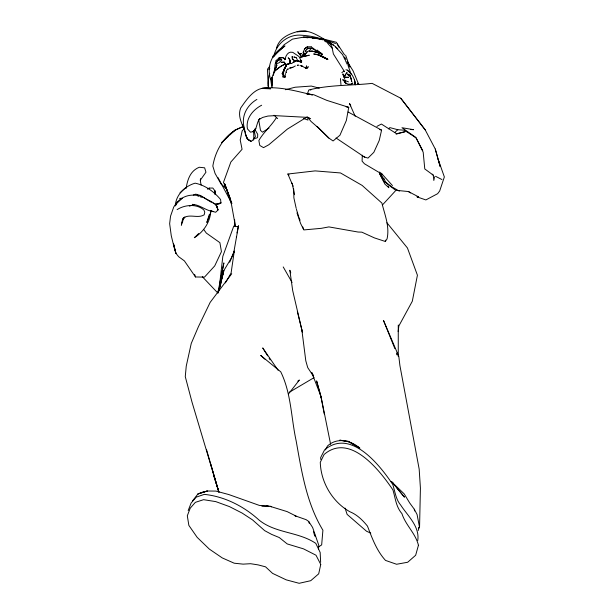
<?xml version="1.0" encoding="UTF-8"?>
<svg xmlns="http://www.w3.org/2000/svg" width="614" height="614" viewBox="0 0 614 614"><rect width="100%" height="100%" fill="white"/><g stroke="black" fill="none" stroke-linecap="round" stroke-linejoin="round"><path stroke-width="0.92" d="M398.256 356.481L398.271 324.998M293.661 188.836L293.883 197.877L296.209 208.415M271.856 85.162L271.948 77.564L274.381 71.301L280.544 66.489L285.165 63.795M302.748 226.95L303.846 229.928L321.322 228.324L328.897 226.904L358.039 232.031L361.853 232.161L374.371 237.879L385.346 241.486L385.369 240.143M274.895 67.993L274.458 71.531L274.573 69.436L274.842 70.625L276.883 65.107L274.842 70.625L274.988 64.984L275.955 60.924M215.061 194.085L214.923 190.824L212.828 188.03L209.305 188.099L207.578 188.897M362.306 155.212L362.083 161.144L364.455 163.792L382.338 174.353M318.536 549.584L318.766 545.232L312.618 527.487L308.688 521.424L306.133 519.674L296.531 516.313L287.152 511.615L269.999 506.32L259.384 505.414L228.815 494.554L215.921 491.093L207.378 491.008L197.954 493.94L192.397 501.062M417.773 540.504C419.83 526.405 407.773 515.967 400.742 505.145C395.7 499.243 395.078 491.607 392.776 484.507C379.506 464.683 350.487 428.035 324.56 449.909L320.631 457.614L320.8 459.502M274.212 71.5L274.266 70.526M306.263 68.438L301.42 65.713M292.387 58.391L292.187 56.373L292.295 58.33L293.354 59.988L292.295 58.33M182.627 222.022L182.934 218.714M215.199 194.684L214.923 190.824L214.969 193.663M274.358 72.245L274.757 68.446M229.705 262.232L233.773 252.515L238.493 225.729L236.996 232.936M398.164 331.629L398.847 325.996L412.301 301.259L417.42 275.202L407.435 247.972L386.927 222.782M284.881 77.095L282.586 76.788L285.065 76.965L285.41 73.526M210.732 211.316C210.165 222.237 203.457 231.992 194.323 237.718L198.736 233.473M302.142 56.189L303.431 53.986L303.715 51.814L303.393 52.036L303.147 55.966L307.054 52.198L303.385 55.966L305.173 53.948M218.223 292.21L223.887 270.482L231.301 258.172L234.287 251.187L231.087 273.03L225.415 282.893M286.116 72.613L286.185 72.114L286.201 72.744M200.532 178.613L200.302 180.194L205.951 172.219L204.639 167.814L199.281 167.261C190.225 170.807 187.462 179.795 186.103 188.467M175.312 205.774C175.911 194.776 184.86 186.126 195.129 183.172C205.13 185.205 214.156 191.706 220.595 199.535L220.933 202.919L219.014 203.994L216.581 204.178L213.104 203.111M290.161 61.154L289.777 63.395L290.176 61.231L289.708 59.443L288.265 57.916L289.708 59.443M219.244 289.885L223.887 270.482M262.094 88.324C279.048 86.052 296.071 91.095 312.495 94.917L306.547 93.781L313.762 94.748L326.763 100.351L348.744 107.32L346.35 120.482L339.941 135.233L333.087 140.974L328.843 138.058L317.093 126.492L328.843 138.058M434.528 176.794L433.829 180.455L433.284 175.167L424.781 168.95L423.184 152.203L415.831 137.406L401.978 127.727L413.606 129.677L410.781 129.554M217.878 292.556L223.88 262.907L219.674 284.021L222.828 256.345L233.773 226.067L237.772 226.743M181.514 224.524L182.427 219.919M289.777 63.181L290.176 61.231L289.593 59.389M433.284 175.251L432.225 174.176M276.024 66.043L276.714 62.966M284.459 69.228L282.079 73.81L286.615 64.516L289.102 63.948L286.646 64.24L284.366 68.822L282.885 75.115L285.38 76.965M348.115 112.001L381.586 130.122L379.229 140.468L373.849 152.303L367.993 158.097L364.447 157.03L336.035 137.996M305.987 68.085L306.532 65.836L306.317 68.384L305.987 68.085L306.524 68.545L308.282 66.703L307 68.423M218.123 292.985L223.458 271.764M284.85 67.287L282.885 75.115L285.042 76.735L285.003 76.32M218.308 292.31L220.833 283.438M273.33 75.392L274.381 71.301L280.767 66.366L285.333 63.948M181.33 225.445L182.657 220.388L184.852 217.057L182.926 218.469C189.051 213.188 197.624 218.929 204.178 214.823L204.754 212.183L203.917 210.011C196.726 203.556 184.868 204.646 177.093 209.62M218.415 291.581L220.096 285.211M352.152 83.788L352.735 83.105L350.809 84.694M244.165 128.863L242.169 130.843L240.22 140.007L242.069 149.286L230.849 162.035L223.473 182.381L226.359 188.759L221.04 183.962L215.053 173.394L212.828 166.102C215.606 148.949 226.121 132.079 243.297 126.622M273.829 56.235C276.147 44.216 287.337 34.798 299.686 35.113C313.347 35.865 327.722 38.797 337.792 48.782M209.213 214.731L206.834 222.475L211.132 211.285M345.958 69.743L346.35 69.904M417.888 196.587L417.612 197.439L418.441 196.81L408.417 191.553L395.646 190.271L383.934 181.383L379.506 173.302M418.218 530.534L419.423 526.743L417.059 514.463L414.289 509.221L409.738 503.027L404.204 493.909L391.571 481.737M269.723 73.296L268.855 75.967L268.195 83.289L268.41 88.101M303.147 55.966L303.431 53.986M284.796 59.788C285.687 55.974 287.882 51.023 292.778 52.351L299.033 56.557L300.814 60.149M233.773 252.515L234.287 251.187M188.183 510.579L191.138 503.004L196.234 497.133L204.308 494.377C224.64 496.457 243.919 506.335 258.947 519.974C275.21 533.343 298.511 531.67 315.78 543.352L320.163 552.431L320.646 562.27M303.086 52.489L304.682 48.798L307.491 46.833L311.29 46.779M307.376 93.95L308.781 90.005C329.403 84.686 351.093 85.699 372.145 83.366L400.75 98.225L425.203 129.853L435.272 149.033L440.115 166.371L435.272 149.033M175.55 205.797L177.454 201.622L173.731 207.025L170.538 216.182L169.648 223.673L171.26 235.692L174.115 247.365L175.888 253.26L178.628 256.675L184.384 260.881L195.49 276.968L204.493 277.114L214.723 265.9L221.439 251.64L219.889 242.653L206.327 233.082L203.595 229.321M275.364 69.712L274.458 71.531M276.369 48.629C278.748 38.697 288.104 34.046 297.176 31.705C309.034 28.144 320.247 37.254 329.979 42.688L331.161 44.185M236.329 237.004L236.413 236.567M286.001 71.761L287.214 69.298M284.366 68.822L286.615 64.516L289.148 63.618L291.642 63.564L293.791 61.799L296.639 60.586L299.739 61.446M276.246 67.732L275.886 67.601M325.405 449.916L327.515 445.964C337.124 437.099 350.701 440.261 359.789 448.12L348.882 441.796L347.063 441.474M298.143 65.076L297.283 65.36L298.465 65.138M287.452 69.459L288.357 68.868L287.613 69.205M345.728 74.217L344.592 75.967L347.04 72.536L346.166 73.657M385.346 241.486L387.058 238.892C389.798 226.574 384.809 214.831 381.9 203.081L362.145 185.42L340.509 172.956L315.128 170.892L287.866 174.023L293.124 186.234M268.817 69.697L269.822 68.162M274.243 72.513L274.765 71.731M285.188 67.647L284.244 69.044L286.538 65.614M395.101 132.194L397.788 129.715L404.296 130.206L412.854 135.725L416.223 138.112L422.754 150.676M200.962 197.539L201.837 196.257M276.377 117.642C271.38 125.939 263.598 132.094 258.862 140.499L259.768 145.441L263.529 147.644L268.825 144.758L287.383 129.086L307.292 116.813M231.739 273.76L210.172 302.357L198.406 326.732L191.253 343.441L186.249 366.113L185.274 376.635L192.036 402.224L218.968 492.382M269.746 66.251L267.466 69.236L268.126 84.885M276.86 61.646L278.618 60.042L281.458 59.558L281.841 60.057L278.856 62.935L276.323 63.518L275.939 63.027L277.444 61.078M288.526 393.896L299.363 380.035L297.821 381.094M306.34 49.841L307.698 48.506M253.037 139.578L255.393 136.707L254.204 130.621M345.966 83.634L344.861 81.854M418.372 528.263L419.569 526.812L420.413 488.099L419.178 469.173L399.921 365.614L398.801 356.396L383.55 320.577L394.848 348.599M278.019 60.441L278.618 60.042M382.445 204.961L395.309 191.008M352.244 83.627L352.735 83.105M305.12 53.902L304.114 55.452L304.36 53.203L304.444 55.022L305.004 54.7L303.562 54.707M278.388 60.195L279.078 59.535L279.999 59.619L279.286 59.873M305.749 50.517L305.196 51.545L306.639 52.013L309.586 50.532L311.091 48.583L310.715 48.084L308.358 48.045L308.558 48.391L307.461 48.851M228.4 136.346L221.631 142.648L229.828 134.458L235.17 130.038L243.06 126.722M229.759 135.08L235.17 130.038M276.047 60.602L279.224 57.885L282.647 57.57L285.587 59.121M185.605 187.792L180.002 192.834M256.89 99.422C246.851 105.232 240.841 116.576 244.349 127.958C244.994 132.831 245.539 139.301 250.919 141.281L253.828 139.815L253.666 131.312M283.745 64.808L285.042 63.718M301.704 60.809L298.281 61.477M388.416 128.817L389.89 127.62L397.788 129.715M283.806 69.474L285.364 68.231M410.62 192.919L408.417 191.553M307.376 46.841L304.544 48.982L307.491 46.833M261.648 105.224C253.014 109.699 245.446 118.609 247.45 128.925L250.497 132.179L253.759 131.48C257.312 127.942 256.522 122.293 259.799 118.594L258.916 119.692L262.577 117.451L267.942 116.046L275.003 115.639L307.307 117.366L310.646 118.694M341.844 72.621L343.932 71.109M268.986 128.088L262.531 132.194L260.489 130.383L258.778 120.26M318.536 546.928L321.667 544.894L322.91 530.22C306.493 503.165 301.627 471.491 296.155 440.86C291.09 417.781 291.312 393.413 280.752 371.831L260.697 355.422L264.956 359.198M306.432 49.749L305.964 50.264M261.894 506.197L268.978 506.097M289.171 392.354L314.122 377.602M207.686 189.043L209.305 188.099M292.387 67.363L289.532 68.162L292.801 67.317L295.319 65.928M376.919 126.392L381.386 124.043L396.567 133.714L405.086 131.695L396.13 134.144M317.354 52.566L315.68 51.998L321.767 53.863L312.388 51.177L309.464 51.261M303.124 56.265L304.651 55.713M193.356 194.991L195.789 194.147L200.517 195.521L211.423 202.344M189.312 206.104L194.438 204.639L192.312 204.37C200.087 204.708 205.982 210.932 213.641 211.584L210.418 210.848L215.675 212.26L217.97 210.057C217.272 204.124 211.385 201.446 206.58 199.289C196.657 192.359 182.335 194.001 175.535 204.454L182.312 198.268L179.587 198.422M296.048 516.067L295.28 516.282L294.95 515.514M346.91 77.663L348.668 77.203L343.763 77.187L342.858 73.849L344.93 79.26M285.426 89.728L295.119 87.226L311.329 86.06L319.257 88.14M309.303 51.645L311.866 51.008M253.521 138.764L256.951 137.95L257.627 137.168L257.703 134.32L254.641 129.055M290.944 67.747L292.801 67.317M284.551 59.335L284.996 59.251M312.603 38.337L315.327 37.853M351.753 84.11L347.915 84.179L346.027 83.028M302.449 66.373L299.993 65.468M348.606 74.701L349.358 75.223M310.116 48.529L311.613 48.445L310.093 48.429M310.185 89.943L310.884 89.92M267.758 506.12L266.346 506.151M280.391 59.589L280.874 59.589M310.285 48.406L312.012 48.414L315.542 50.54M344.5 77.218L345.974 77.28L345.567 77.241M263.084 88.493L270.536 88.83C256.644 84.486 247.557 98.171 240.749 107.941C237.165 116.391 242.584 124.619 245.377 132.455M312.902 37.799L303.278 37.216L292.51 39.104L284.113 44.738L273.069 57.117L280.844 48.529C270.651 55.375 266.867 68.139 270.667 79.682M307.944 37.815L303.278 37.216L307.476 36.878L322.864 39.71L319.134 39.235M345.237 441.151L339.772 440.184L348.153 441.243L359.789 448.12M296.946 60.978L301.75 61.837M316.026 37.984L317.423 38.245M346.142 106.836L348.744 107.32M315.796 51.944L312.388 51.177M347.693 74.064L350.064 75.714L347.693 74.064L350.08 75.967L351.768 81.708M318.574 52.758L319.702 53.027L318.812 52.083L320.032 52.566L322.281 54.354L320.592 53.756M321.874 38.674L336.257 42.243L344.577 54.892M319.326 53.011L320.746 53.372L320.032 52.566M294.045 57.064L296.086 57.601L297.23 59.458L297.422 61.239M293.945 57.002L296.132 57.586M348.445 81.839L343.832 80.073L344.37 81.332M379.46 129.531L381.586 130.122M323.494 39.449L335.574 43.502M301.566 62.244L296.224 60.487L293.784 62.114L296.639 60.586L301.251 62.198M416.906 196.841L425.878 199.934L437.644 193.686L439.693 190.962L444.352 176.947L438.189 159.425M417.351 196.419L418.441 196.81M303.485 118.433L307.967 120.06L307.714 117.289M391.057 481.629L393.39 483.287M324.791 41.315L333.571 45.137M370.787 533.136L366.55 531.256L347.11 514.386L345.068 508.093M399.307 191.131L391.064 186.395L386.766 182.98L385.339 181.683L384.118 178.743M283.238 57.985L285.548 59.128M435.51 176.287L441.965 179.549M301.789 65.99L302.311 66.258M363.895 156.662L364.777 157.123M347.647 74.685L350.08 75.967L351.323 79.129L350.08 75.967M348.645 71.331L347.056 69.912L350.057 72.698M293.5 59.842L295.679 61.078M311.405 47.017L319.702 53.027L317.476 51.292M270.413 506.197L271.342 506.834M357.793 83.274L359.19 84.341M287.866 174.023L289.094 174.967M317.1 50.018L322.281 54.354M274.044 115.24L277.666 118.64M335.681 47.132L342.474 54.469L345.03 59.75M319.219 128.572L311.144 121.549L309.702 119.853L308.673 117.335M349.581 72.168L350.632 73.68M344.853 82.176L346.181 83.374M343.817 80.779L342.704 79.674L344.285 80.887L344.746 80.442L345.659 81.478M321.045 53.126L321.767 53.863M202.298 276.668L217.809 293.008M327.676 43.364L332.174 48.13M357.663 83.343L358.791 84.548L353.05 70.794L347.125 61.3M344.561 82.023L345.03 82.529M381.24 173.179L392.438 185.558M396.951 488.099L404.457 497.163L391.893 481.952M301.067 56.173L297.759 51.768L301.129 55.958M400.75 98.225L425.203 129.853M350.003 72.099C352.72 75.537 355.053 79.544 355.13 84.041L354.508 79.927L355.253 84.885M331.069 44.239L329.979 42.688L332.013 47.255L333.387 53.948L344.569 71.769M278.081 370.25L262.715 347.923L267.65 355.867M313.347 376.106L307.721 367.594L305.795 360.794L301.835 329.81L292.694 290.622L289.839 270.229L290.767 272.885M224.386 185.727L226.359 188.759M269.132 358.246L270.122 359.835M244.694 129.424L242.76 126.284L242.492 124.458M313.647 375.737L311.712 372.514L320.976 396.368L330.624 444.367M379.675 171.997L383.811 179.073M286.216 66.112L284.551 62.237M337.078 43.909L338.951 47.186M344.561 57.01L345.966 59.466M387.948 186.103L388.869 187.715L384.863 184.062L379.398 173.378M283.215 266.936L292.087 282.463M347.624 63.027L349.842 67.056L345.59 55.137M217.993 177.576L231.255 202.344M350.778 105.93L349.458 103.382L355.168 116.215M303.677 229.621L300.599 223.488L296.999 212.928M197.409 194.861L198.207 196.457M314.076 533.927L315.327 536.467L313.409 531.54M345.36 60.433L347.209 64.37M267.934 85.599L268.702 87.203M298.719 216.788L296.409 209.274M299.064 217.64L300.085 220.211M229.958 197.885L224.709 184.016L231.47 204.401L235.5 226.65M231.931 203.503L224.709 184.016L230.695 200.218M348 65.314L351.124 74.578M194.615 274.351L195.49 276.968M213.434 474.906L218.853 491.868M308.688 521.424L309.264 523.335M206.434 449.341L212.014 468.589M212.544 470.424L218.392 490.586L210.472 463.378M320.723 395.454L316.601 380.895L321.245 398.087L324.261 414.005M301.835 329.81L302.433 332.205M297.345 311.582L302.38 331.944M292.295 183.724L294.513 194.73M414.289 509.221L414.611 510.971M340.97 84.701L340.448 78.554M291.642 182.504L291.78 183.248M200.287 180.508L201.1 185.06M320.976 396.368L321.245 398.087M270.59 78.584L271.91 87.695M302.602 55.582L302.702 56.496M351.507 79.897L351.692 81.693M272.294 82.23L271.948 77.564L272.286 86.198M397.112 354.823L396.997 352.935L397.097 354.831M234.64 219.781L234.916 226.397M320.754 564.435L318.697 573.821L310.738 580.698L299.156 583.3L286.201 579.846L272.562 573.369L265.57 566.845L258.041 564.872L250.55 563.706L243.113 564.136L234.203 563.199L222.276 557.926L209.29 549.062L197.171 537.357L188.859 525.4L187.308 515.775L190.225 508.192L195.359 502.344L203.587 499.681L215.767 501.615L229.452 506.604L242.146 513.089L252.507 519.874L264.68 530.649L271.626 534.387L279.286 537.557L287.214 543.927L303.539 548.87L316.01 555.225L320.754 564.435M418.441 545.27L415.655 555.263L407.681 562.255L396.583 564.258L385.508 560.413C376.628 550.674 372.153 538.217 367.479 526.129C362.651 520.158 357.056 514.639 349.827 511.715C332.381 501.96 320.807 482.22 320.285 462.296L324.115 454.467C349.919 432.317 379.782 470.324 392.952 489.972C395.378 498.154 396.045 506.888 401.932 513.642C405.624 525.216 415.555 533.313 418.441 545.27M255.8 128.618L253.114 131.772L255.8 128.618M300.783 53.587L299.985 54.569L301.482 53.694L300.783 53.587M278.503 51.177L272.946 56.319L284.957 45.889L278.503 51.177M301.282 61.062L300.745 61.377L301.336 61.116L300.806 60.387L301.282 61.062M281.204 62.329L284.198 62.183L281.204 62.329M316.218 52.036L315.312 52.144L316.218 52.036M202.305 492.251L197.954 493.94L207.378 491.008L202.305 492.251M220.933 202.919L216.581 204.178L220.933 202.919M309.164 55.222L300.469 57.202L309.164 55.222M282.179 57.624L278.856 58.069L282.647 57.57L282.179 57.624M304.452 31.345L297.176 31.705L306.348 31.329L304.452 31.345M317.361 54.439L313.677 53.971L320.815 55.521L327.776 59.259L320.815 55.521L317.361 54.439L327.699 59.512L317.361 54.439M250.919 141.281L247.419 139.148L245.362 133.645L247.312 138.756L250.919 141.281M216.903 206.174L216.328 205.544L217.97 210.057L216.903 206.174M175.888 253.26L173.608 244.119L175.888 253.26"/></g></svg>
